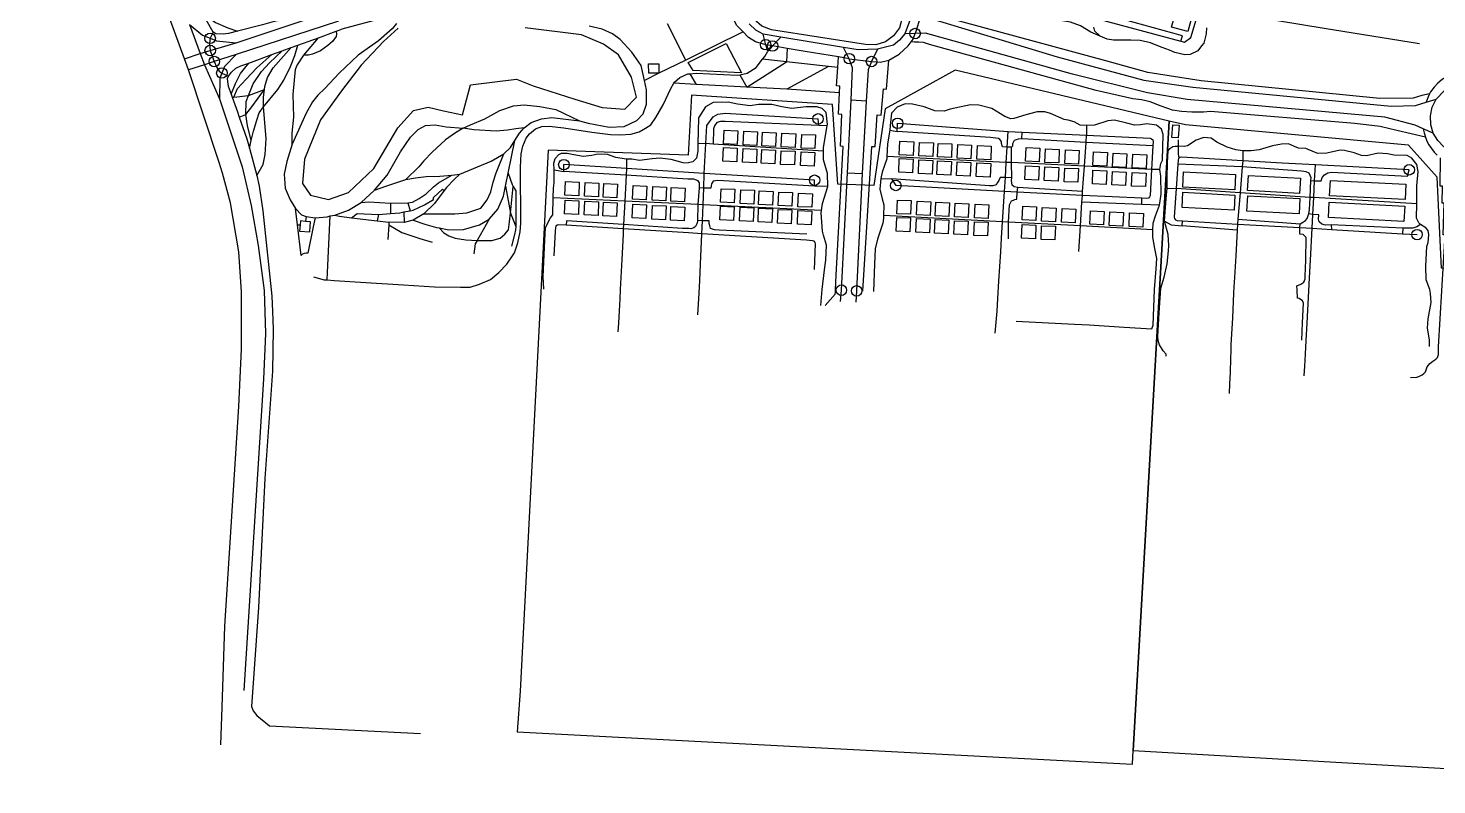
# Model space of a CAD drawing. Header units: metres. Extents: x 11276530 to 11306586, y 355867 to 367650.
# Drawn here: x 11293896 to 11295236, y 358284 to 359003 of the extents above; entities that cross this region are included whole.
import ezdxf

# ---------------------------------------------------------------- set-up
doc = ezdxf.new("R2010")
doc.units = ezdxf.units.M
for name, color, linetype in [('AMENITY', 6, 'Continuous'), ('BUILDING', 8, 'Continuous'), ('HIGHWAY_FOOTWAY', 6, 'Continuous'), ('HIGHWAY_PATH', 3, 'Continuous'), ('HIGHWAY_PRIMARY', 2, 'Continuous'), ('HIGHWAY_RESIDENTIAL', 7, 'Continuous'), ('HIGHWAY_SECONDARY', 4, 'Continuous'), ('HIGHWAY_SERVICE', 8, 'Continuous'), ('LANDUSE', 2, 'Continuous'), ('NATURAL_WATER', 5, 'Continuous'), ('OSM_OTHER', 7, 'Continuous')]:
    doc.layers.add(name, color=color, linetype=linetype)

msp = doc.modelspace()

# ---------------------------------------------------------------- linework, layer by layer
at = {"layer": 'AMENITY'}
msp.add_lwpolyline([(11294528.7, 358962.7), (11294524.1, 358970.5), (11294560.2, 358988.5), (11294574.6, 358960.7), (11294567.6, 358960.8), (11294528.7, 358962.7)], dxfattribs=at)
at = {"layer": 'BUILDING'}
for points in [[(11294989, 359023), (11295004.4, 359018.7), (11294999.1, 358999.8), (11294983.7, 359004.1), (11294989, 359023)], [(11294558.2, 358906.2), (11294571.3, 358905.6), (11294570.7, 358892.6), (11294557.6, 358893.2), (11294558.2, 358906.2)], [(11294576.9, 358905.2), (11294590, 358904.6), (11294589.4, 358891.6), (11294576.3, 358892.2), (11294576.9, 358905.2)], [(11294984.1, 358899.1), (11294984.9, 358911.3), (11294991, 358910.9), (11294990.2, 358898.7), (11294984.1, 358899.1)], [(11294594.5, 358904.2), (11294607.6, 358903.6), (11294607.1, 358890.6), (11294594, 358891.2), (11294594.5, 358904.2)], [(11294613.1, 358903.1), (11294626.2, 358902.5), (11294625.6, 358889.5), (11294612.5, 358890.1), (11294613.1, 358903.1)], [(11294632, 358902.1), (11294645.1, 358901.5), (11294644.5, 358888.5), (11294631.4, 358889.1), (11294632, 358902.1)], [(11294725.4, 358895.5), (11294738.5, 358894.9), (11294737.9, 358882), (11294724.8, 358882.5), (11294725.4, 358895.5)], [(11294744.1, 358894.5), (11294757.2, 358894), (11294756.6, 358881), (11294743.5, 358881.6), (11294744.1, 358894.5)], [(11294761.7, 358893.5), (11294774.9, 358893), (11294774.3, 358880), (11294761.2, 358880.6), (11294761.7, 358893.5)], [(11294780.3, 358892.4), (11294793.4, 358891.8), (11294792.8, 358878.9), (11294779.7, 358879.4), (11294780.3, 358892.4)], [(11294557.6, 358889.6), (11294570.7, 358889.1), (11294570.1, 358876.1), (11294557, 358876.7), (11294557.6, 358889.6)], [(11294576.3, 358888.7), (11294589.4, 358888.1), (11294588.8, 358875.1), (11294575.7, 358875.7), (11294576.3, 358888.7)], [(11294594, 358887.7), (11294607.1, 358887.1), (11294606.5, 358874.1), (11294593.4, 358874.7), (11294594, 358887.7)], [(11294612.5, 358886.5), (11294625.6, 358886), (11294625, 358873), (11294611.9, 358873.6), (11294612.5, 358886.5)], [(11294631.4, 358885.5), (11294644.5, 358884.9), (11294643.9, 358872), (11294630.8, 358872.6), (11294631.4, 358885.5)], [(11294724.8, 358879), (11294737.9, 358878.4), (11294737.3, 358865.4), (11294724.2, 358866), (11294724.8, 358879)], [(11294799.2, 358891.4), (11294812.3, 358890.8), (11294811.7, 358877.8), (11294798.6, 358878.4), (11294799.2, 358891.4)], [(11294845.4, 358889.6), (11294858.5, 358889), (11294857.9, 358876), (11294844.8, 358876.6), (11294845.4, 358889.6)], [(11294863.9, 358888.4), (11294877, 358887.8), (11294876.4, 358874.9), (11294863.3, 358875.5), (11294863.9, 358888.4)], [(11294882.8, 358887.4), (11294895.9, 358886.8), (11294895.3, 358873.9), (11294882.2, 358874.4), (11294882.8, 358887.4)], [(11294909.6, 358885.4), (11294922.7, 358884.8), (11294922.1, 358871.8), (11294909, 358872.4), (11294909.6, 358885.4)], [(11294928.1, 358884.2), (11294941.2, 358883.7), (11294940.6, 358870.7), (11294927.5, 358871.3), (11294928.1, 358884.2)], [(11294947, 358883.2), (11294960.1, 358882.7), (11294959.5, 358869.7), (11294946.4, 358870.3), (11294947, 358883.2)], [(11294743.5, 358878), (11294756.6, 358877.4), (11294756, 358864.4), (11294742.9, 358865), (11294743.5, 358878)], [(11294761.2, 358877), (11294774.3, 358876.4), (11294773.7, 358863.4), (11294760.6, 358864), (11294761.2, 358877)], [(11294779.7, 358875.9), (11294792.8, 358875.3), (11294792.2, 358862.3), (11294779.1, 358862.9), (11294779.7, 358875.9)], [(11294798.6, 358874.9), (11294811.7, 358874.3), (11294811.1, 358861.3), (11294798, 358861.9), (11294798.6, 358874.9)], [(11294844.8, 358872.2), (11294857.9, 358871.6), (11294857.3, 358858.7), (11294844.2, 358859.2), (11294844.8, 358872.2)], [(11294863.3, 358871.1), (11294876.4, 358870.5), (11294875.8, 358857.5), (11294862.7, 358858.1), (11294863.3, 358871.1)], [(11294882.2, 358870.1), (11294895.3, 358869.5), (11294894.7, 358856.5), (11294881.6, 358857.1), (11294882.2, 358870.1)], [(11294909, 358868), (11294922.1, 358867.5), (11294921.5, 358854.5), (11294908.4, 358855.1), (11294909, 358868)], [(11294927.5, 358866.9), (11294940.6, 358866.3), (11294940, 358853.4), (11294926.9, 358854), (11294927.5, 358866.9)], [(11294946.4, 358865.9), (11294959.5, 358865.3), (11294958.9, 358852.4), (11294945.8, 358852.9), (11294946.4, 358865.9)], [(11294995.2, 358866.5), (11295044.7, 358863.9), (11295043.9, 358849.4), (11294994.4, 358852), (11294995.2, 358866.5)], [(11294407.3, 358857.4), (11294420.4, 358856.8), (11294419.8, 358843.8), (11294406.7, 358844.4), (11294407.3, 358857.4)], [(11294426, 358856.4), (11294439.1, 358855.8), (11294438.5, 358842.8), (11294425.4, 358843.4), (11294426, 358856.4)], [(11294443.7, 358855.4), (11294456.8, 358854.8), (11294456.2, 358841.8), (11294443.1, 358842.4), (11294443.7, 358855.4)], [(11294471.5, 358853.5), (11294484.6, 358852.9), (11294484, 358839.9), (11294470.9, 358840.5), (11294471.5, 358853.5)], [(11294490.2, 358852.5), (11294503.3, 358851.9), (11294502.7, 358839), (11294489.6, 358839.5), (11294490.2, 358852.5)], [(11294507.9, 358851.5), (11294521, 358850.9), (11294520.4, 358838), (11294507.3, 358838.5), (11294507.9, 358851.5)], [(11295056.8, 358863.1), (11295106.3, 358860.5), (11295105.5, 358846), (11295056, 358848.6), (11295056.8, 358863.1)], [(11295134.9, 358858.3), (11295206.6, 358854.6), (11295205.9, 358840.1), (11295134.1, 358843.8), (11295134.9, 358858.3)], [(11294407, 358839.5), (11294420.1, 358838.9), (11294419.5, 358825.9), (11294406.4, 358826.5), (11294407, 358839.5)], [(11294425.7, 358838.5), (11294438.8, 358837.9), (11294438.2, 358824.9), (11294425.1, 358825.5), (11294425.7, 358838.5)], [(11294555.2, 358850.4), (11294568.3, 358849.9), (11294567.7, 358836.9), (11294554.6, 358837.5), (11294555.2, 358850.4)], [(11294573.9, 358849.5), (11294587, 358848.9), (11294586.4, 358835.9), (11294573.3, 358836.5), (11294573.9, 358849.5)], [(11294591.6, 358848.5), (11294604.7, 358847.9), (11294604.1, 358834.9), (11294591, 358835.5), (11294591.6, 358848.5)], [(11294610.1, 358847.3), (11294623.2, 358846.8), (11294622.6, 358833.8), (11294609.5, 358834.4), (11294610.1, 358847.3)], [(11294629, 358846.3), (11294642.1, 358845.7), (11294641.5, 358832.8), (11294628.4, 358833.3), (11294629, 358846.3)], [(11294723, 358839.7), (11294736.1, 358839.1), (11294735.5, 358826.1), (11294722.4, 358826.7), (11294723, 358839.7)], [(11294741.7, 358838.7), (11294754.8, 358838.1), (11294754.2, 358825.1), (11294741.1, 358825.7), (11294741.7, 358838.7)], [(11294994.6, 358847), (11295044.1, 358844.4), (11295043.4, 358830), (11294993.9, 358832.5), (11294994.6, 358847)], [(11295056.2, 358843.6), (11295105.7, 358841), (11295105, 358826.5), (11295055.5, 358829.1), (11295056.2, 358843.6)], [(11294443.4, 358837.5), (11294456.5, 358836.9), (11294455.9, 358823.9), (11294442.8, 358824.5), (11294443.4, 358837.5)], [(11294471.2, 358835.6), (11294484.3, 358835), (11294483.7, 358822), (11294470.6, 358822.6), (11294471.2, 358835.6)], [(11294489.9, 358834.6), (11294503, 358834), (11294502.4, 358821), (11294489.3, 358821.6), (11294489.9, 358834.6)], [(11294507.6, 358833.6), (11294520.7, 358833), (11294520.1, 358820), (11294507, 358820.6), (11294507.6, 358833.6)], [(11294554.6, 358833.9), (11294567.7, 358833.3), (11294567.1, 358820.3), (11294554, 358820.9), (11294554.6, 358833.9)], [(11294573.3, 358832.9), (11294586.4, 358832.3), (11294585.8, 358819.4), (11294572.7, 358819.9), (11294573.3, 358832.9)], [(11294591, 358831.9), (11294604.1, 358831.3), (11294603.5, 358818.4), (11294590.4, 358818.9), (11294591, 358831.9)], [(11294609.5, 358830.8), (11294622.6, 358830.2), (11294622, 358817.2), (11294608.9, 358817.8), (11294609.5, 358830.8)], [(11294628.4, 358829.8), (11294641.5, 358829.2), (11294640.9, 358816.2), (11294627.8, 358816.8), (11294628.4, 358829.8)], [(11294759.4, 358837.7), (11294772.5, 358837.1), (11294771.9, 358824.1), (11294758.8, 358824.7), (11294759.4, 358837.7)], [(11294777.9, 358836.6), (11294791, 358836), (11294790.4, 358823), (11294777.3, 358823.6), (11294777.9, 358836.6)], [(11294796.8, 358835.6), (11294809.9, 358835), (11294809.3, 358822), (11294796.2, 358822.6), (11294796.8, 358835.6)], [(11294842.3, 358833.7), (11294855.4, 358833.1), (11294854.8, 358820.1), (11294841.7, 358820.7), (11294842.3, 358833.7)], [(11294860.8, 358832.6), (11294873.9, 358832), (11294873.3, 358819), (11294860.2, 358819.6), (11294860.8, 358832.6)], [(11294879.7, 358831.6), (11294892.8, 358831), (11294892.2, 358818), (11294879.1, 358818.6), (11294879.7, 358831.6)], [(11294906.5, 358829.5), (11294919.6, 358828.9), (11294919, 358816), (11294905.9, 358816.6), (11294906.5, 358829.5)], [(11294925, 358828.4), (11294938.1, 358827.8), (11294937.5, 358814.8), (11294924.4, 358815.4), (11294925, 358828.4)], [(11294943.9, 358827.4), (11294957, 358826.8), (11294956.4, 358813.8), (11294943.3, 358814.4), (11294943.9, 358827.4)], [(11295133.7, 358837.5), (11295205.5, 358833.8), (11295204.8, 358819.3), (11295133, 358823), (11295133.7, 358837.5)], [(11294722.4, 358823.1), (11294735.5, 358822.6), (11294734.9, 358809.6), (11294721.8, 358810.2), (11294722.4, 358823.1)], [(11294741.1, 358822.2), (11294754.2, 358821.6), (11294753.6, 358808.6), (11294740.5, 358809.2), (11294741.1, 358822.2)], [(11294758.8, 358821.2), (11294771.9, 358820.6), (11294771.3, 358807.6), (11294758.2, 358808.2), (11294758.8, 358821.2)], [(11294777.3, 358820), (11294790.4, 358819.5), (11294789.8, 358806.5), (11294776.7, 358807.1), (11294777.3, 358820)], [(11294796.2, 358819), (11294809.3, 358818.5), (11294808.7, 358805.5), (11294795.6, 358806.1), (11294796.2, 358819)], [(11294841.7, 358816.4), (11294854.8, 358815.8), (11294854.2, 358802.8), (11294841.1, 358803.4), (11294841.7, 358816.4)], [(11294860.2, 358815.3), (11294873.3, 358814.7), (11294872.7, 358801.7), (11294859.6, 358802.3), (11294860.2, 358815.3)]]:
    msp.add_lwpolyline(points, close=True, dxfattribs=at)
at = {"layer": 'HIGHWAY_FOOTWAY'}
for points in [[(11294072.1, 358999.1), (11294065.5, 359011.1), (11294063.7, 359016.1), (11294062.5, 359019.7), (11294056.5, 359036.3), (11294046.2, 359065), (11294039.4, 359084.1), (11294036.4, 359092.4), (11294004.2, 359179.3), (11293987.1, 359226.1), (11293986.8, 359228.2), (11293986.5, 359230.3), (11293986.5, 359231.8), (11293986.7, 359233.4), (11293987.5, 359236.3), (11293988.8, 359239), (11293991.3, 359243), (11293993.9, 359245.5)], [(11294381.5, 359034.1), (11294321.6, 359028.9), (11294292.5, 359024.6), (11294253.9, 359017.5), (11294238.4, 359013.8), (11294194.5, 359002)], [(11294597.7, 358987.3), (11294588.1, 358990), (11294581.4, 358994.1), (11294576.2, 358999.4), (11294570, 359005.9), (11294565.8, 359014.7), (11294564.2, 359020.4), (11294565.1, 359027.5)], [(11294915.7, 358995.3), (11294907.1, 358999.2), (11294897.2, 359005.3), (11294887.5, 359008.7), (11294873.9, 359011), (11294860.7, 359012.9), (11294850.6, 359014.1), (11294843.5, 359017.1), (11294839, 359020.7), (11294836.5, 359026.1), (11294836.3, 359030), (11294838.2, 359033.5)], [(11294992.6, 358990.7), (11294994.3, 358995.9), (11294911.5, 359018.7), (11294841.2, 359038.2)], [(11294063.7, 359016.1), (11294074.2, 359008.3), (11294086, 359003.2), (11294095.3, 359000.1)], [(11294188.5, 359024.2), (11294183.1, 359022.8), (11294167.2, 359018.7), (11294142.1, 359012.2), (11294137, 359010.9), (11294128, 359008.6), (11294119, 359006.2), (11294095.3, 359000.1), (11294086.7, 358997.9), (11294081.7, 358997.2), (11294074.5, 358997.8), (11294072.1, 358999.1)], [(11294745.3, 359015.1), (11294739.8, 358997.9)], [(11295229.2, 358940.6), (11295221.7, 358939), (11295213.7, 358936.6), (11295181.8, 358936.3), (11295011.9, 358953.1), (11294961.1, 358960.8), (11294921.1, 358971.9), (11294751.5, 359018), (11294745.4, 359020.1)], [(11294072.1, 358999.1), (11294069.2, 358993.4), (11294068.5, 358988.8), (11294069.3, 358981.8)], [(11294086.7, 358957.5), (11294089.6, 358961.2), (11294093.6, 358965.1), (11294098.4, 358967.1), (11294106.1, 358969.9), (11294128, 358977.9), (11294137.7, 358981.4), (11294146.2, 358984.5), (11294152.5, 358986.8), (11294172.2, 358993.9), (11294189.2, 359000.1), (11294194.5, 359002)], [(11295016.9, 359003.3), (11295016.6, 358997.5), (11295014.5, 358988.9), (11295012.3, 358986.1), (11295008.7, 358981.5), (11295001.6, 358978.1), (11294996.4, 358977.8), (11294986.9, 358980), (11294981.7, 358982.1), (11294974.9, 358984.6), (11294969.1, 358987), (11294963.6, 358989.2), (11294953.8, 358991.3), (11294944.9, 358991.6), (11294938.4, 358991.6), (11294933.2, 358991.6), (11294928.6, 358991.6), (11294922.5, 358992.6), (11294915.7, 358995.3), (11294910.8, 359000.2), (11294909.9, 359003.9)], [(11294106.6, 358889.1), (11294108.4, 358896.4), (11294110.6, 358905.1), (11294113.6, 358915.6), (11294115.8, 358922.5), (11294119.9, 358928.1), (11294133.6, 358944.6), (11294139.4, 358953.7), (11294145.6, 358966.5), (11294149.9, 358977.2), (11294152.5, 358986.8)], [(11294604.2, 358986.1), (11294597.7, 358987.3)], [(11294677.2, 358974), (11294667, 358975.7), (11294635.1, 358980.9), (11294618.2, 358983.8), (11294604.2, 358986.1)], [(11294698.4, 358971.3), (11294706.8, 358970.8), (11294714.9, 358972.7), (11294724.6, 358978.3), (11294733.3, 358986.1), (11294736.2, 358990), (11294738.1, 358992.5), (11294739.8, 358997.9)], [(11295225.2, 358899.5), (11295198.1, 358905.7), (11295182.1, 358909.5), (11295158, 358912.3), (11295020.8, 358923.8), (11295014, 358923.2), (11295003.1, 358923.2), (11294993.2, 358923.8), (11294984.7, 358925), (11294974, 358928.9), (11294963.5, 358933.1), (11294955.3, 358934.8), (11294946.9, 358936), (11294912.2, 358943.8), (11294753.6, 358987.5), (11294747.8, 358989.5), (11294743.5, 358989.6), (11294739.1, 358989.6), (11294736.2, 358990)], [(11294069.3, 358981.8), (11294073.2, 358971.3)], [(11294091.9, 358937.5), (11294095.2, 358945.6), (11294103.6, 358954.4), (11294113.6, 358965.2), (11294128, 358977.9)], [(11294108.4, 358896.4), (11294104.9, 358910.5), (11294103.1, 358921.1), (11294103.5, 358933.4), (11294105.8, 358939.1), (11294110.2, 358950.2), (11294118.1, 358962), (11294125.7, 358970.2), (11294137.7, 358981.4)], [(11294113.7, 358863.1), (11294119.8, 358873.6), (11294121.7, 358883), (11294122.4, 358898.1), (11294119.9, 358928.1), (11294120, 358937.5), (11294120.9, 358944.6), (11294121.2, 358947.5), (11294123.7, 358956.1), (11294129.3, 358965.4), (11294146.2, 358984.5)], [(11294666.3, 358965.6), (11294657.3, 358966.6), (11294617.4, 358971), (11294594.8, 358973.5)], [(11294618.2, 358983.8), (11294617.4, 358971)], [(11294654.3, 358739.3), (11294663.7, 358750.3), (11294664, 358751.8), (11294664, 358754.2), (11294664.8, 358768.2), (11294671.4, 358890.4), (11294668.8, 358890.8), (11294670, 358921.1), (11294667, 358921.4), (11294667.8, 358941.6), (11294668.1, 358947.8), (11294665.1, 358948.1), (11294666.3, 358965.6), (11294667, 358975.7)], [(11294677.2, 358974), (11294698.4, 358971.3)], [(11294690.1, 358753.1), (11294698.7, 358890.5), (11294701.8, 358890.4), (11294703.8, 358920.7), (11294707.5, 358920.2), (11294709.6, 358945.3), (11294712.7, 358945.1), (11294714.9, 358972.7)], [(11294073.2, 358971.3), (11294075.2, 358966.4), (11294077.8, 358962.2), (11294080.4, 358960.4), (11294086.7, 358957.5)], [(11294089.1, 358940.4), (11294093.4, 358950.5), (11294098.2, 358960), (11294102, 358964.6), (11294106.1, 358969.9)], [(11294525.6, 358959.7), (11294531.7, 358949.6)], [(11294573.2, 358958.8), (11294579.9, 358947), (11294617.4, 358971)], [(11294657.3, 358966.6), (11294617.9, 358944.9)], [(11295306.1, 358924), (11295305.5, 358928.5), (11295304.4, 358932.9), (11295302.8, 358937.2), (11295300.7, 358941.2), (11295298.2, 358945.1), (11295295.3, 358948.6), (11295292, 358951.7), (11295288.4, 358954.5), (11295283.2, 358957.5), (11295278.9, 358959.4), (11295272.9, 358961), (11295266.7, 358961.7), (11295261.3, 358961.6), (11295256, 358960.7), (11295250.8, 358959.2), (11295245.9, 358957), (11295241.3, 358954.2), (11295237.1, 358950.7), (11295233.4, 358946.8), (11295230.2, 358942.4), (11295229.2, 358940.6), (11295227.7, 358937.7), (11295225.8, 358932.6)], [(11294086.7, 358957.5), (11294085.5, 358955.1), (11294085.6, 358952.2), (11294086.4, 358947.9), (11294089.1, 358940.4), (11294090.2, 358937.3), (11294095.1, 358923.5), (11294096.9, 358918.5), (11294104.2, 358897.8), (11294106.6, 358889.1), (11294113.7, 358863.1), (11294116, 358852.7), (11294119.5, 358829.4), (11294127.8, 358748.2), (11294128.5, 358733.6), (11294129, 358725.4), (11294129.2, 358717), (11294128.4, 358677), (11294121.3, 358575), (11294115.3, 358452.3), (11294108.7, 358358.3), (11294110.2, 358354.2), (11294113.6, 358349.7), (11294125.8, 358339.9), (11294269.4, 358332.5)], [(11294667.8, 358941.6), (11294617.9, 358944.9), (11294579.9, 358947), (11294531.7, 358949.6), (11294510.3, 358950.8)], [(11294090.2, 358937.3), (11294091.9, 358937.5), (11294105.8, 358939.1), (11294120.9, 358944.6)], [(11294096.9, 358918.5), (11294103.1, 358921.1), (11294108.8, 358928.1), (11294120.9, 358944.6)], [(11294650, 358739.5), (11294651.3, 358754.7), (11294653.6, 358773.3), (11294654.8, 358782.6), (11294655.4, 358796.9), (11294652.7, 358806.4), (11294651.7, 358810.1), (11294650.3, 358827.4), (11294650.7, 358829.7), (11294651.8, 358836.5), (11294656.9, 358852.6), (11294656.5, 358864.9), (11294652.6, 358878), (11294652.6, 358886.2), (11294652.6, 358889.3), (11294655, 358902.9), (11294656.3, 358910.2), (11294656.5, 358911.5), (11294655.2, 358923), (11294651.5, 358926.8), (11294646.4, 358928.1), (11294636.1, 358928.1), (11294622.5, 358926.8), (11294613, 358928.3), (11294603.4, 358930.5), (11294590.7, 358930.4), (11294583, 358929.2), (11294571, 358930.7), (11294562.1, 358932.8), (11294547.7, 358932.3), (11294540.3, 358928.1), (11294533.7, 358917.8), (11294533.3, 358904.8), (11294533.2, 358893.8), (11294533.1, 358886.3), (11294531.8, 358879.6), (11294528.5, 358876), (11294524, 358875.1)], [(11294836, 358724.6), (11294891.5, 358721.7), (11294905.3, 358720.9), (11294938.7, 358718.9), (11294965, 358717.4), (11294966.3, 358720.6), (11294967.6, 358754.6), (11294969.2, 358774.4), (11294969.8, 358784.2), (11294968, 358793.6), (11294965.8, 358804.5), (11294966.1, 358811.4), (11294966.4, 358817.7), (11294968.6, 358824.5), (11294972.3, 358834.7), (11294974, 358845.3), (11294973.5, 358862.4), (11294972.6, 358868.6), (11294973.5, 358874.5), (11294975.2, 358877.5), (11294975.9, 358902), (11294974.3, 358907.1), (11294969.5, 358910.8), (11294960.1, 358912), (11294954.3, 358911.2), (11294948.5, 358910.9), (11294941.2, 358912.8), (11294929.5, 358915.7), (11294923.2, 358915), (11294910.6, 358910.8), (11294902.8, 358910.5), (11294896.7, 358910.9), (11294891, 358914), (11294885.3, 358915.7), (11294881.5, 358916.1), (11294868.6, 358921.9), (11294863.1, 358923.6), (11294855.9, 358923.6), (11294845, 358920.7), (11294833.6, 358917.1), (11294831, 358916.9), (11294825.3, 358919.2), (11294812.8, 358926.7), (11294800.3, 358929.9), (11294792.5, 358930.3), (11294773.3, 358925.9), (11294767.6, 358924), (11294758.6, 358924.4), (11294748.5, 358928.2), (11294737.4, 358930.7), (11294730.3, 358931), (11294722.9, 358927.8), (11294717.3, 358922.3), (11294716, 358910.6), (11294715.8, 358906.1), (11294713.6, 358893.1), (11294712.9, 358881.2), (11294712.8, 358878.7), (11294708.4, 358866.2), (11294707.3, 358860.2)], [(11294648.3, 358910.5), (11294559.1, 358914.4), (11294554.6, 358914.4), (11294551.2, 358913.3), (11294549.1, 358910.2), (11294548, 358907.2), (11294547.6, 358892.9), (11294540.8, 358893.4)], [(11294656.3, 358910.2), (11294648.3, 358910.5), (11294647.5, 358916.8)], [(11294715.8, 358906.1), (11294722.7, 358904.8), (11294723.2, 358912.6)], [(11294902.8, 358910.5), (11294902.9, 358901.2)], [(11295223.2, 358907.5), (11295224, 358903.4), (11295225.2, 358899.5), (11295226.7, 358895.6), (11295228.6, 358892), (11295230.9, 358888.5), (11295233.6, 358885.3), (11295236.5, 358882.4)], [(11294533.2, 358893.8), (11294540.8, 358893.4)], [(11294652.6, 358886.2), (11294547.6, 358892.9)], [(11294841.4, 358897.7), (11294837.8, 358897.5), (11294834.1, 358896.3), (11294832.4, 358893), (11294832.4, 358891), (11294831.5, 358889.8), (11294827.4, 358889.9), (11294822.9, 358890.1), (11294822.1, 358893.3), (11294822, 358895.4), (11294820.5, 358897.2), (11294819, 358898.1), (11294811.5, 358899.2), (11294722.7, 358904.8)], [(11294966, 358891.1), (11294902.4, 358894.4), (11294841.4, 358897.7), (11294841.6, 358904.1)], [(11294898.4, 358837.8), (11294898.9, 358844.1), (11294899.1, 358847.9), (11294900.8, 358871.8), (11294902.4, 358894.4), (11294902.9, 358901.2)], [(11295229.1, 358700.4), (11295229, 358706.7), (11295227.2, 358717.8), (11295227.9, 358726.9), (11295230.7, 358742.3), (11295230.2, 358750.8), (11295229.3, 358754.6), (11295226, 358763.7), (11295225.6, 358776.7), (11295226.6, 358795.5), (11295227.7, 358799.3), (11295228.6, 358806.7), (11295227.7, 358810.6), (11295225.6, 358813.4), (11295220.6, 358816.4), (11295219, 358817.9), (11295216.7, 358822.4), (11295217.1, 358836), (11295217.2, 358838.5), (11295217.2, 358853.1), (11295218.3, 358866.9), (11295217.1, 358873.4), (11295212.4, 358879.5), (11295207.8, 358881.9), (11295195.4, 358882.4), (11295189.2, 358883.6), (11295180.3, 358884.3), (11295169.3, 358881.7), (11295164.3, 358882.1), (11295157.4, 358884.6), (11295148.2, 358886.9), (11295144.2, 358887.1), (11295131.4, 358884.2), (11295122.8, 358883.9), (11295119.6, 358885.2), (11295111.5, 358888.6), (11295104.5, 358889.1), (11295100.7, 358890.5), (11295094.9, 358893), (11295088.3, 358892.9), (11295079.9, 358891.2), (11295067.2, 358887.3), (11295059.4, 358886.5), (11295051.5, 358886.5), (11295045, 358887.3), (11295036.7, 358889.9), (11295026.9, 358894.8), (11295021.3, 358898.4), (11295014.5, 358899.1), (11295007.2, 358896.5), (11294998.9, 358891.2), (11294995.7, 358890.7), (11294990.2, 358890.9)], [(11294386.6, 358754.8), (11294385.9, 358767), (11294387.7, 358801.6), (11294388.3, 358813.7), (11294393, 358822.6), (11294395.2, 358825.7), (11294395.6, 358841.9), (11294395.9, 358851.1), (11294396.6, 358856), (11294396.6, 358868.3), (11294396.3, 358874.7), (11294397.3, 358879.3), (11294400.9, 358883.1), (11294403.6, 358884.2), (11294408.7, 358884.2), (11294415.3, 358883.1), (11294424.1, 358881.3), (11294432.4, 358882.3), (11294438, 358883.6), (11294446.8, 358883.2), (11294454.8, 358880.5), (11294465.2, 358878.9), (11294470.2, 358878.7), (11294477.6, 358877.7), (11294489.7, 358879), (11294497.4, 358879.8), (11294507.4, 358878.6), (11294518.8, 358875.5), (11294524, 358875.1)], [(11294465.2, 358878.9), (11294465.2, 358869.6)], [(11294972.6, 358868.6), (11294964.7, 358868.7), (11294900.8, 358871.8), (11294831.5, 358875.2), (11294826.5, 358875.4), (11294712.9, 358881.2)], [(11294831.8, 358860.7), (11294831.5, 358875.2), (11294831.5, 358889.8)], [(11294978.7, 358691.2), (11294978.7, 358693.3), (11294975.9, 358696.4), (11294972.2, 358701.9), (11294971, 358705.8), (11294970.8, 358710.2), (11294972.1, 358732.5), (11294973.4, 358755.8), (11294976.7, 358766.5), (11294979.5, 358779), (11294981, 358791.4), (11294981.2, 358796.5), (11294980.4, 358806.8), (11294977.2, 358819.7), (11294977.3, 358824.4), (11294978.7, 358840.8), (11294979.7, 358851.1), (11294979.6, 358861.3), (11294979.9, 358875), (11294980.5, 358886.4), (11294982.1, 358888.6), (11294985.1, 358890.6), (11294987.1, 358890.8), (11294990.2, 358890.9)], [(11295051.5, 358886.5), (11295051.4, 358877)], [(11295211.2, 358671.1), (11295217, 358671.3), (11295219.1, 358671.9), (11295222.2, 358673.4), (11295223.7, 358674.9), (11295225.4, 358676.4), (11295226.4, 358679.1), (11295227, 358681.1), (11295229.3, 358684.2), (11295232.4, 358686.4), (11295235, 358688.3), (11295236.6, 358690.1), (11295237.8, 358693), (11295237.6, 358695.5), (11295237.6, 358700), (11295243.9, 358806.5), (11295242.2, 358806.7), (11295243.1, 358836.6), (11295241.3, 358836.6), (11295241.5, 358853), (11295239.3, 358853), (11295239.7, 358879.8)], [(11294396.6, 358868.3), (11294405.8, 358866.9), (11294405.7, 358873.3)], [(11294644, 358853), (11294552.1, 358858.1), (11294547.7, 358857.7), (11294546.1, 358855), (11294545.9, 358853.2), (11294545.5, 358851.1), (11294538.8, 358851.1), (11294534.6, 358851.2), (11294534.7, 358853.6), (11294534.7, 358855.9), (11294533.6, 358858), (11294529.4, 358859.5), (11294523.6, 358859.6), (11294464.9, 358863.3), (11294405.8, 358866.9)], [(11294465.2, 358869.6), (11294464.9, 358863.3), (11294463.6, 358838.7), (11294462.4, 358816.3), (11294462.2, 358812.3), (11294462, 358807.2), (11294460.7, 358783), (11294459.5, 358760.3), (11294459.2, 358754.6), (11294458.8, 358745.7), (11294458.2, 358734.2), (11294457.6, 358722.7), (11294457.1, 358714.3)], [(11295116.3, 358858.2), (11295116.4, 358860.9), (11295114.7, 358865.3), (11295111.9, 358866.5), (11295107.3, 358867.1), (11295050.9, 358871.1), (11294989.6, 358873.8)], [(11295051.4, 358877), (11295050.9, 358871.1), (11295048.9, 358846.5), (11295046.9, 358821.5), (11295046.5, 358816.7), (11295046.2, 358810.9), (11295044.8, 358786.6), (11295043.3, 358761.2), (11295043.1, 358757.6), (11295042.8, 358751.1), (11295041.6, 358727.6), (11295040.2, 358702), (11295040.1, 358696.8), (11295039.9, 358688.9), (11295039.4, 358675.7), (11295039, 358664.9), (11295038.6, 358655.9)], [(11295116.3, 358858.2), (11295119.8, 358858), (11295126.2, 358857.8), (11295127.1, 358861), (11295129.2, 358863.6), (11295132.5, 358865.6), (11295136, 358866), (11295208.1, 358862.4), (11295209.8, 358868.4)], [(11294656.9, 358852.6), (11294644, 358853), (11294644.2, 358858.5)], [(11294707.3, 358860.2), (11294706.3, 358849.9), (11294708.6, 358840.9), (11294710.1, 358835.1), (11294709.8, 358825.1), (11294709.7, 358822.4), (11294709, 358817.8), (11294706, 358808.2), (11294703.9, 358802.5), (11294701.7, 358793.3), (11294701.2, 358778.7), (11294700.3, 358752.7)], [(11294707.3, 358860.2), (11294717.5, 358859.7), (11294721.4, 358853.5)], [(11294899.1, 358847.9), (11294837.5, 358851.7), (11294834.1, 358852.1), (11294832.1, 358853.8), (11294831.7, 358856), (11294831.5, 358858.3), (11294831.8, 358860.7), (11294825.7, 358861.2), (11294820.8, 358861.1), (11294819.6, 358858.1), (11294818.3, 358856.2), (11294816.8, 358854.2), (11294813.9, 358853.3), (11294810.6, 358853.2), (11294717.5, 358859.7)], [(11294828.6, 358802.7), (11294828.7, 358818.7), (11294829.5, 358835), (11294831.4, 358838.9), (11294833.3, 358839.7), (11294834.8, 358840.1), (11294836.6, 358840.4), (11294836.8, 358847.1), (11294837.5, 358851.7)], [(11295106.1, 358816.9), (11295109.2, 358818.9), (11295111.3, 358820.2), (11295112.8, 358822), (11295113.7, 358825.1), (11295114.3, 358826.4), (11295115, 358830.6), (11295115.5, 358842), (11295116.3, 358858.2)], [(11294650.7, 358829.7), (11294538.1, 358835.1), (11294533.6, 358835.4), (11294463.6, 358838.7), (11294395.6, 358841.9)], [(11294533, 358820.2), (11294533.6, 358835.4), (11294534.6, 358851.2)], [(11294972.3, 358834.7), (11294955.4, 358835.5), (11294955.5, 358841.5)], [(11294979.7, 358851.1), (11294988.1, 358850.6)], [(11295217.1, 358836), (11295119, 358842.2), (11295115.5, 358842), (11295048.9, 358846.5), (11294988.1, 358850.6)], [(11294966.1, 358811.4), (11294897, 358815.1), (11294828.7, 358818.7), (11294823.1, 358819), (11294709.8, 358825.1)], [(11294895.7, 358790.6), (11294897, 358815.1), (11294898.4, 358837.8)], [(11294955.4, 358835.5), (11294898.4, 358837.8)], [(11295135.6, 358816.2), (11295130.3, 358815.7), (11295126.8, 358816.8), (11295124.3, 358818.9), (11295123.6, 358821.5), (11295124, 358825.6), (11295118.1, 358826), (11295114.3, 358826.4)], [(11294636.8, 358807.1), (11294553.4, 358810.9), (11294548.9, 358811.4), (11294545.1, 358812.7), (11294544.5, 358815.1), (11294544, 358817.5), (11294543.9, 358819.9), (11294537.5, 358820), (11294533, 358820.2), (11294532.2, 358816.9), (11294531, 358814.4), (11294529.4, 358813.2), (11294526.4, 358812.4), (11294524.6, 358812.5), (11294518.5, 358812.6), (11294462.4, 358816.3), (11294408.3, 358819.9), (11294408, 358815.8)], [(11294977.2, 358819.7), (11294983.4, 358816), (11294994, 358815.3), (11294994.1, 358820)], [(11295046.2, 358810.9), (11294994, 358815.3)], [(11295046.9, 358821.5), (11295106.1, 358816.9)], [(11295107.7, 358706.6), (11295108.2, 358723), (11295109.4, 358741.5), (11295108.3, 358743.9), (11295105, 358746), (11295103.4, 358746.4), (11295103.2, 358754.2), (11295103, 358758.1), (11295106.7, 358759.6), (11295109.5, 358761.7), (11295110.9, 358764.8), (11295110.9, 358765.8), (11295111, 358767.2), (11295111.4, 358782.6), (11295111.9, 358804.2), (11295108.8, 358806.9), (11295105.8, 358807.3), (11295105.8, 358813.5), (11295106.1, 358816.9)], [(11295203.7, 358813), (11295135.6, 358816.2), (11295135.8, 358811.7)], [(11295220.6, 358816.4), (11295217.1, 358814.1), (11295213.4, 358812.9), (11295203.7, 358813), (11295203.5, 358807.7)]]:
    msp.add_lwpolyline(points, dxfattribs=at)
at = {"layer": 'HIGHWAY_PATH'}
for points in [[(11294246.5, 359007.6), (11294242.4, 359002.4), (11294229.4, 358990.9), (11294210, 358977.3), (11294192.1, 358960.1), (11294178.2, 358945.8), (11294171.6, 358939.2), (11294166.6, 358933), (11294160.6, 358922.2), (11294147.1, 358892.7), (11294142.3, 358876.4), (11294139.7, 358864.3), (11294140.6, 358850.8), (11294145.5, 358839.9), (11294150.3, 358831.6), (11294156.2, 358825.6), (11294160.5, 358823.9), (11294169, 358822.8), (11294180.4, 358823.8), (11294183.3, 358824.5), (11294187.9, 358825.2), (11294200.9, 358830), (11294212.9, 358837.4), (11294225.6, 358848.9), (11294237.7, 358863.2), (11294250.4, 358885.6), (11294259.7, 358899.3), (11294267.2, 358906.8), (11294274, 358910.4), (11294283.2, 358911), (11294293.9, 358909.3), (11294309.8, 358907.9), (11294316.8, 358911), (11294330.5, 358916.8), (11294344.9, 358924.7), (11294357.7, 358929.3), (11294368, 358930.2), (11294382.9, 358928.7), (11294398.1, 358925.7), (11294420.7, 358914.8), (11294428.9, 358912.6), (11294448.9, 358908.9), (11294463.2, 358909.5), (11294475.2, 358915.4), (11294481.2, 358921.7), (11294484.4, 358930.7), (11294484.4, 358944.4), (11294482.4, 358953.2), (11294479.2, 358967.5), (11294470.3, 358980.2), (11294459.2, 358992.2), (11294451.9, 358997.7), (11294442, 359002), (11294429.8, 359005)], [(11294189.2, 359000.1), (11294189.5, 358997.4), (11294189.1, 358995.2), (11294185.6, 358990.5), (11294181.2, 358986.4), (11294174.1, 358981.4), (11294166.7, 358978.4), (11294162.8, 358977.4), (11294158.4, 358977.3)], [(11294576.2, 358999.4), (11294521.6, 358972.5), (11294496.1, 358960.3), (11294482.4, 358953.2)], [(11294521.6, 358972.5), (11294504.4, 359007)], [(11294147.1, 358892.7), (11294147.3, 358903.2), (11294148.8, 358918.4), (11294148.2, 358940.1), (11294150.4, 358963.9), (11294151.6, 358967.2), (11294158.4, 358977.3), (11294172.2, 358993.9)], [(11294225.6, 358848.9), (11294237.2, 358853.2), (11294255.3, 358859.1), (11294264.6, 358860.7), (11294274.7, 358862), (11294287.7, 358862.4), (11294299.1, 358863.4), (11294306.6, 358864.4), (11294336.6, 358876.6), (11294348.5, 358883.6), (11294354.8, 358889.5), (11294359.1, 358896.3), (11294363.5, 358903.2), (11294368.1, 358908.4)], [(11294368.1, 358908.4), (11294360, 358907.4), (11294352.2, 358906.1), (11294341.2, 358905.2), (11294320.1, 358906.3), (11294309.8, 358907.9), (11294302.5, 358903.4), (11294293.1, 358897), (11294280.5, 358885.2), (11294272.5, 358877), (11294267.9, 358871.1), (11294255.3, 358859.1)], [(11294368.1, 358908.4), (11294374.5, 358913.4), (11294384.3, 358917), (11294394.3, 358918.1), (11294420.7, 358914.8)], [(11294262.4, 358820.5), (11294273.5, 358816.8), (11294284.7, 358813.6), (11294287.1, 358813.2), (11294296.3, 358811.4), (11294310.2, 358811.8), (11294325.4, 358816), (11294334.7, 358821.4), (11294342.9, 358830.9), (11294348.3, 358843.3), (11294350.2, 358853), (11294352.8, 358865.3), (11294359.1, 358896.3)], [(11294272.4, 358826.6), (11294301.9, 358826.5), (11294313.5, 358827.6), (11294326.7, 358831.8), (11294332.8, 358839.8), (11294336.3, 358847.5), (11294338.4, 358856.5), (11294341.3, 358865.6), (11294348.5, 358883.6)], [(11294352.8, 358865.3), (11294356.4, 358854.4), (11294357.4, 358852.6), (11294358.3, 358850.9), (11294360.1, 358848.4), (11294359.9, 358814.4), (11294359.8, 358811.3), (11294358.7, 358806.8), (11294355.8, 358795.7)], [(11294212.9, 358837.4), (11294219.8, 358838.1), (11294240.8, 358836.8), (11294257.3, 358837.1), (11294261.8, 358837.8), (11294268, 358841), (11294274.6, 358845.6), (11294281.7, 358852.1), (11294286.6, 358856.1), (11294299.1, 358863.4)], [(11294306.6, 358864.4), (11294301.4, 358859.3), (11294294.1, 358851.5), (11294292, 358848.8), (11294282.5, 358836.5), (11294272.4, 358826.6), (11294262.4, 358820.5), (11294253.9, 358818.3), (11294239.3, 358818.6)], [(11294287.1, 358813.2), (11294291.4, 358808.4), (11294296.4, 358805.5), (11294302.4, 358803.3), (11294312.6, 358801.7), (11294323.1, 358801.1), (11294337.3, 358801.1), (11294345, 358803.3), (11294349.6, 358807.1), (11294353.1, 358811.5), (11294354.1, 358819), (11294354.9, 358827.3), (11294357.4, 358852.6)], [(11294350.2, 358853), (11294354.9, 358827.3), (11294359.9, 358814.4)], [(11294203.6, 358822.9), (11294209, 358826.8), (11294229.3, 358825.9), (11294240.7, 358826.8), (11294249.8, 358827.5), (11294253.5, 358828.3), (11294259.5, 358829.5), (11294262.4, 358830), (11294273.2, 358835.1), (11294281.6, 358840.2), (11294281.8, 358842.1), (11294290.1, 358850.1), (11294292, 358848.8)], [(11294169, 358822.8), (11294167.3, 358814.2), (11294162.2, 358789.3), (11294160.5, 358789.3), (11294158.6, 358788.9), (11294157.2, 358788.2), (11294155.7, 358787.1), (11294152.2, 358816.2), (11294150.3, 358831.6)], [(11294180.6, 358763.7), (11294180.9, 358770.8), (11294183.3, 358824.5)], [(11294187.9, 358825.2), (11294192.4, 358824.3), (11294203.6, 358822.9), (11294228, 358819.9), (11294239.3, 358818.6)], [(11294229.3, 358825.9), (11294228, 358819.9)], [(11294240.8, 358836.8), (11294240.7, 358826.8)], [(11294253.5, 358828.3), (11294253.9, 358818.3)], [(11294257.3, 358837.1), (11294259.5, 358829.5)], [(11294152.2, 358816.2), (11294154.8, 358816)], [(11294154.3, 358810.2), (11294164, 358809.4), (11294164.4, 358814.5), (11294164.8, 358819), (11294159.9, 358819.4), (11294155.1, 358819.8), (11294154.8, 358816), (11294154.3, 358810.2)], [(11294160.5, 358823.9), (11294159.9, 358819.4)], [(11294239.3, 358818.6), (11294239.1, 358816.2), (11294238.4, 358802.2)], [(11294239.1, 358816.2), (11294251.5, 358808.8), (11294260.1, 358805.9), (11294268.6, 358803.2), (11294280.5, 358799.7)], [(11294334.7, 358821.4), (11294323.1, 358801.1), (11294321.3, 358798.1), (11294320, 358788.6)]]:
    msp.add_lwpolyline(points, dxfattribs=at)
at = {"layer": 'HIGHWAY_PRIMARY'}
for points in [[(11294044.9, 358974), (11293948.3, 359237.4), (11293945.2, 359246.4), (11293896.1, 359394)], [(11294049.7, 359006.5), (11294059.6, 358978.9)], [(11294048.6, 358963.3), (11294044.9, 358974)], [(11294059.6, 358978.9), (11294063.8, 358968.2)], [(11294079.5, 358321.8), (11294080.6, 358357.7), (11294083.3, 358434.7), (11294096.6, 358643.5), (11294099.2, 358698), (11294099, 358752.3), (11294096.5, 358790.5), (11294088.5, 358836.9), (11294081.1, 358865.3), (11294077.9, 358875.2), (11294048.6, 358963.3)], [(11294063.8, 358968.2), (11294078.1, 358935.9)], [(11294078.1, 358935.9), (11294099.7, 358871.1), (11294108.4, 358834.6), (11294114.9, 358796.4), (11294120.5, 358753.6), (11294122, 358712.8), (11294119.9, 358669.3), (11294101.2, 358373.5)]]:
    msp.add_lwpolyline(points, dxfattribs=at)
at = {"layer": 'HIGHWAY_RESIDENTIAL'}
for points in [[(11294672.5, 359116.8), (11294730.5, 359087), (11294825, 359038.3), (11294838.2, 359033.5), (11294847.2, 359030.2), (11294909.7, 359013), (11294992.6, 358990.7), (11294996, 358989.8), (11295002.2, 358994.1), (11295011.1, 359023.5)], [(11295042, 359017.4), (11295128.9, 359003.1), (11295219.5, 358988.3)], [(11294669, 358743.3), (11294669.7, 358754), (11294675.5, 358865.5), (11294678.9, 358934.6), (11294680.2, 358965.4), (11294677.2, 358974), (11294671.8, 358984.6)], [(11294704, 358983), (11294698.4, 358971.3), (11294695.2, 358963.5), (11294693.3, 358933.7), (11294689.5, 358865), (11294684.2, 358753.3), (11294683.5, 358742.6)], [(11294693.3, 358933.7), (11294678.9, 358934.6)], [(11294533.1, 358730.4), (11294534.4, 358751.1), (11294534.9, 358763.2), (11294535.6, 358778.6), (11294537, 358807.6), (11294537.5, 358820), (11294538.1, 358835.1), (11294538.8, 358851.1), (11294539.3, 358865), (11294540.8, 358893.4), (11294541.8, 358910.5), (11294547.7, 358918.6), (11294552.1, 358921.3), (11294559, 358922.1), (11294647.5, 358916.8)], [(11294723.2, 358912.6), (11294828.3, 358904.7), (11294841.6, 358904.1), (11294902.9, 358901.2), (11294963.3, 358898.4), (11294964.8, 358897.9), (11294965.9, 358896.8), (11294966.2, 358895.3), (11294966, 358891.1), (11294964.7, 358868.7)], [(11294816.1, 358713.1), (11294817.9, 358734.1), (11294818.6, 358746), (11294819.6, 358762.5), (11294821.3, 358790.5), (11294822.1, 358803.3), (11294823.1, 358819), (11294824.8, 358847.7), (11294825.7, 358861.2), (11294826.5, 358875.4), (11294827.4, 358889.9), (11294828.3, 358904.7)], [(11295209.8, 358868.4), (11295120.6, 358873), (11295089.1, 358874.8), (11295051.4, 358877), (11294993.1, 358880.4), (11294991.5, 358880), (11294990.8, 358879.6), (11294990.4, 358879), (11294989.9, 358877.6), (11294989.6, 358873.8), (11294988.1, 358850.6)], [(11294644.2, 358858.5), (11294539.3, 358865), (11294465.2, 358869.6), (11294405.7, 358873.3)], [(11294675.5, 358865.5), (11294689.5, 358865)], [(11294964.7, 358868.7), (11294963.4, 358844.1), (11294962.9, 358842.6), (11294961.7, 358841.6), (11294960.2, 358841.2), (11294955.5, 358841.5), (11294898.9, 358844.1), (11294836.8, 358847.1), (11294824.8, 358847.7), (11294721.4, 358853.5)], [(11295110, 358672.6), (11295110.5, 358681.8), (11295111.1, 358693.2), (11295111.7, 358706.2), (11295112.6, 358722.7), (11295114.3, 358753.5), (11295114.9, 358765.6), (11295115.8, 358782.6), (11295117.4, 358812.8), (11295118.1, 358826), (11295119, 358842.2), (11295119.8, 358858), (11295120.6, 358873)], [(11294988.1, 358850.6), (11294986.2, 358823.5), (11294986.5, 358822), (11294987.5, 358820.8), (11294989, 358820.3), (11294994.1, 358820), (11295046.5, 358816.7), (11295105.8, 358813.5), (11295117.4, 358812.8), (11295135.8, 358811.7), (11295203.5, 358807.7), (11295217.3, 358806.8)], [(11294644.2, 358773.5), (11294645.2, 358797.9), (11294644.8, 358799.4), (11294643.8, 358800.5), (11294642.3, 358801), (11294636.5, 358801.4), (11294537, 358807.6), (11294524.4, 358808.4), (11294462.2, 358812.3), (11294408, 358815.8), (11294400.7, 358816.2), (11294399.2, 358815.9), (11294398, 358814.9), (11294397.6, 358813.4), (11294397.4, 358810), (11294396.3, 358786.7)]]:
    msp.add_lwpolyline(points, dxfattribs=at)
at = {"layer": 'HIGHWAY_SECONDARY'}
for points in [[(11294734.2, 359026.2), (11294745.3, 359015.1), (11294874.8, 358975.7), (11294957.4, 358953.7), (11295004, 358946.8), (11295192.5, 358928.8), (11295215.9, 358929.5), (11295225.8, 358932.6), (11295235.6, 358935.5)], [(11294094.1, 358989.2), (11294192.1, 359021.6)], [(11294191.2, 359009.8), (11294094.1, 358978.1)], [(11294735, 359011.4), (11294729.9, 358997.7), (11294725.1, 358991.6), (11294719.2, 358986.9), (11294704, 358983), (11294685.5, 358982.4), (11294671.8, 358984.6), (11294612, 358994.6), (11294595.4, 358997.3), (11294588.3, 359001.2), (11294581.9, 359007.3)], [(11294059.6, 358978.9), (11294069.3, 358981.8), (11294094.1, 358989.2)], [(11295232.7, 358903.2), (11295223.2, 358907.5), (11295215.4, 358910.8), (11295186.5, 358918.4), (11294998.5, 358935.3), (11294961, 358941.7), (11294889.6, 358959.2), (11294749.6, 358998.3), (11294739.8, 358997.9), (11294729.9, 358997.7)], [(11294044.9, 358974), (11294059.6, 358978.9)], [(11294094.1, 358978.1), (11294073.2, 358971.3), (11294063.8, 358968.2)], [(11294063.8, 358968.2), (11294048.6, 358963.3)], [(11295230.3, 358911.3), (11295230, 358919.7), (11295231.8, 358928), (11295235.6, 358935.5), (11295243, 358943.4), (11295252.4, 358948.5), (11295263, 358950.4), (11295273.6, 358948.8), (11295283.2, 358944), (11295290.8, 358936.4), (11295295.6, 358926.8), (11295297.2, 358918), (11295296.3, 358909.1), (11295293.1, 358900.7), (11295288.2, 358893.8), (11295281.8, 358888.4), (11295274.1, 358884.7), (11295266, 358883.1), (11295257.7, 358883.5), (11295249.8, 358886), (11295242.7, 358890.2), (11295236.9, 358896.1), (11295232.7, 358903.2), (11295230.3, 358911.3)]]:
    msp.add_lwpolyline(points, dxfattribs=at)
at = {"layer": 'HIGHWAY_SERVICE'}
for points in [[(11294599.6, 358981.2), (11294597.7, 358987.3), (11294595.4, 358997.3)], [(11294612, 358994.6), (11294604.2, 358986.1), (11294599.6, 358981.2)], [(11294167.5, 358766.8), (11294177.7, 358763.8), (11294180.6, 358763.7), (11294187.1, 358763.2), (11294217.3, 358761.3), (11294253.3, 358759), (11294282.6, 358757.2), (11294307.4, 358756.9), (11294316.5, 358757), (11294325.6, 358759.6), (11294336, 358764.2), (11294344, 358770.7), (11294351.4, 358778.6), (11294356.8, 358786.7), (11294358.6, 358789.4), (11294361.9, 358799), (11294364.1, 358809.3), (11294364.8, 358817.8), (11294364.6, 358870.8), (11294365.1, 358883.7), (11294366.7, 358890.8), (11294369.8, 358898.5), (11294373, 358902.5), (11294378.7, 358907.5), (11294384.6, 358909.5), (11294391.8, 358910), (11294405.8, 358908.2), (11294432.3, 358904.2), (11294450.1, 358902.1), (11294459.6, 358901.6), (11294469.3, 358902.2), (11294477.3, 358904.6), (11294483.3, 358908), (11294488.4, 358911.2), (11294493.2, 358918.2), (11294500.1, 358930.2), (11294507.3, 358945.8), (11294510.3, 358950.8), (11294510.8, 358951.7), (11294516, 358956.1), (11294523.5, 358959.6), (11294525.6, 358959.7), (11294531.4, 358960.1), (11294570.5, 358958.3), (11294573.2, 358958.8), (11294580.1, 358960.3), (11294588.5, 358965.8), (11294594.8, 358973.5), (11294597, 358976.2), (11294599.6, 358981.2)], [(11294990.2, 358896.9), (11294990.2, 358890.9), (11294990.1, 358883.3), (11294990.3, 358881.3), (11294990.8, 358879.6)]]:
    msp.add_lwpolyline(points, dxfattribs=at)
at = {"layer": 'LANDUSE'}
for points in [[(11294603.1, 359001.5), (11294594.1, 359005), (11294586.8, 359011.3), (11294581.9, 359019.7), (11294580.1, 359029.2), (11294581.4, 359038.7), (11294585.7, 359047.2), (11294592.5, 359053.8), (11294601, 359057.9), (11294612.1, 359058.2), (11294700, 359045), (11294709.2, 359043.1), (11294717.4, 359038.2), (11294723.5, 359031), (11294727.1, 359022.2), (11294727.6, 359012.8), (11294724.9, 359003.5), (11294719.4, 358995.6), (11294711.6, 358989.9), (11294702.3, 358987.1), (11294692.6, 358987.5), (11294603.1, 359001.5)], [(11294361.3, 358334.3), (11294946.6, 358303.4), (11294947.3, 358316.5), (11294981.4, 358914.7), (11294777.9, 358963), (11294711.2, 358926.3), (11294700.5, 358853.6), (11294666.2, 358854.9), (11294661.3, 358930.4), (11294527, 358939.2), (11294523.9, 358882.3), (11294390.9, 358887.1), (11294382.8, 358733.7), (11294364, 358372.8), (11294361.3, 358334.3)], [(11294947.3, 358316.5), (11295514.9, 358283.8), (11295545.3, 358847.8), (11295560.6, 358846.6), (11295561.6, 358864.3), (11295322.2, 358886.5), (11295287.8, 358859.1), (11295272.3, 358773.3), (11295240.5, 358775), (11295236.5, 358861.4), (11295209, 358891.8), (11294997, 358911.2), (11294981.4, 358914.7), (11294947.3, 358316.5)]]:
    msp.add_lwpolyline(points, close=True, dxfattribs=at)
at = {"layer": 'NATURAL_WATER'}
msp.add_lwpolyline([(11294248.2, 359003.1), (11294234, 358990.4), (11294213, 358967.9), (11294194.3, 358943.6), (11294174.1, 358915.9), (11294159.1, 358878.5), (11294157.2, 358855.3), (11294164.7, 358844.4), (11294181.9, 358840.3), (11294201, 358846.7), (11294225, 358869.5), (11294247.8, 358908.4), (11294262.8, 358924.9), (11294276.6, 358927.9), (11294291.2, 358924.5), (11294309.2, 358920.8), (11294317, 358949.2), (11294360.8, 358954.5), (11294376.5, 358948.1), (11294416.2, 358935.7), (11294442, 358927.5), (11294463.7, 358926), (11294474.9, 358937.6), (11294470.1, 358956.3), (11294457.7, 358977.7), (11294443.5, 358987.8), (11294422.6, 358996.7), (11294369, 359003.5)], dxfattribs=at)
at = {"layer": 'OSM_OTHER'}
for points in [[(11294049.7, 359006.5), (11294062.1, 358996.5), (11294069.2, 358993.4), (11294075.2, 358991.1), (11294094.1, 358989.2)], [(11294094.1, 358978.1), (11294082.9, 358966.5), (11294080.4, 358960.4), (11294078.4, 358955.4), (11294078.1, 358935.9)], [(11294486.3, 358969), (11294495.9, 358969.2), (11294496.1, 358960.3), (11294486.5, 358960.1), (11294486.3, 358969)]]:
    msp.add_lwpolyline(points, dxfattribs=at)
for centre in [(11294739.8, 358997.9), (11294069.2, 358993.4), (11294069.3, 358981.8), (11294597.7, 358987.3), (11294604.2, 358986.1), (11294073.2, 358971.3), (11294677.2, 358974), (11294698.4, 358971.3), (11294080.4, 358960.4), (11294647.5, 358916.8), (11294723.2, 358912.6), (11294405.7, 358873.3), (11295209.8, 358868.4), (11294644.2, 358858.5), (11294721.4, 358853.5), (11295217.3, 358806.8), (11294669.7, 358754), (11294684.2, 358753.3)]:
    msp.add_circle(centre, 5, dxfattribs=at)

doc.saveas('drawing.dxf')
